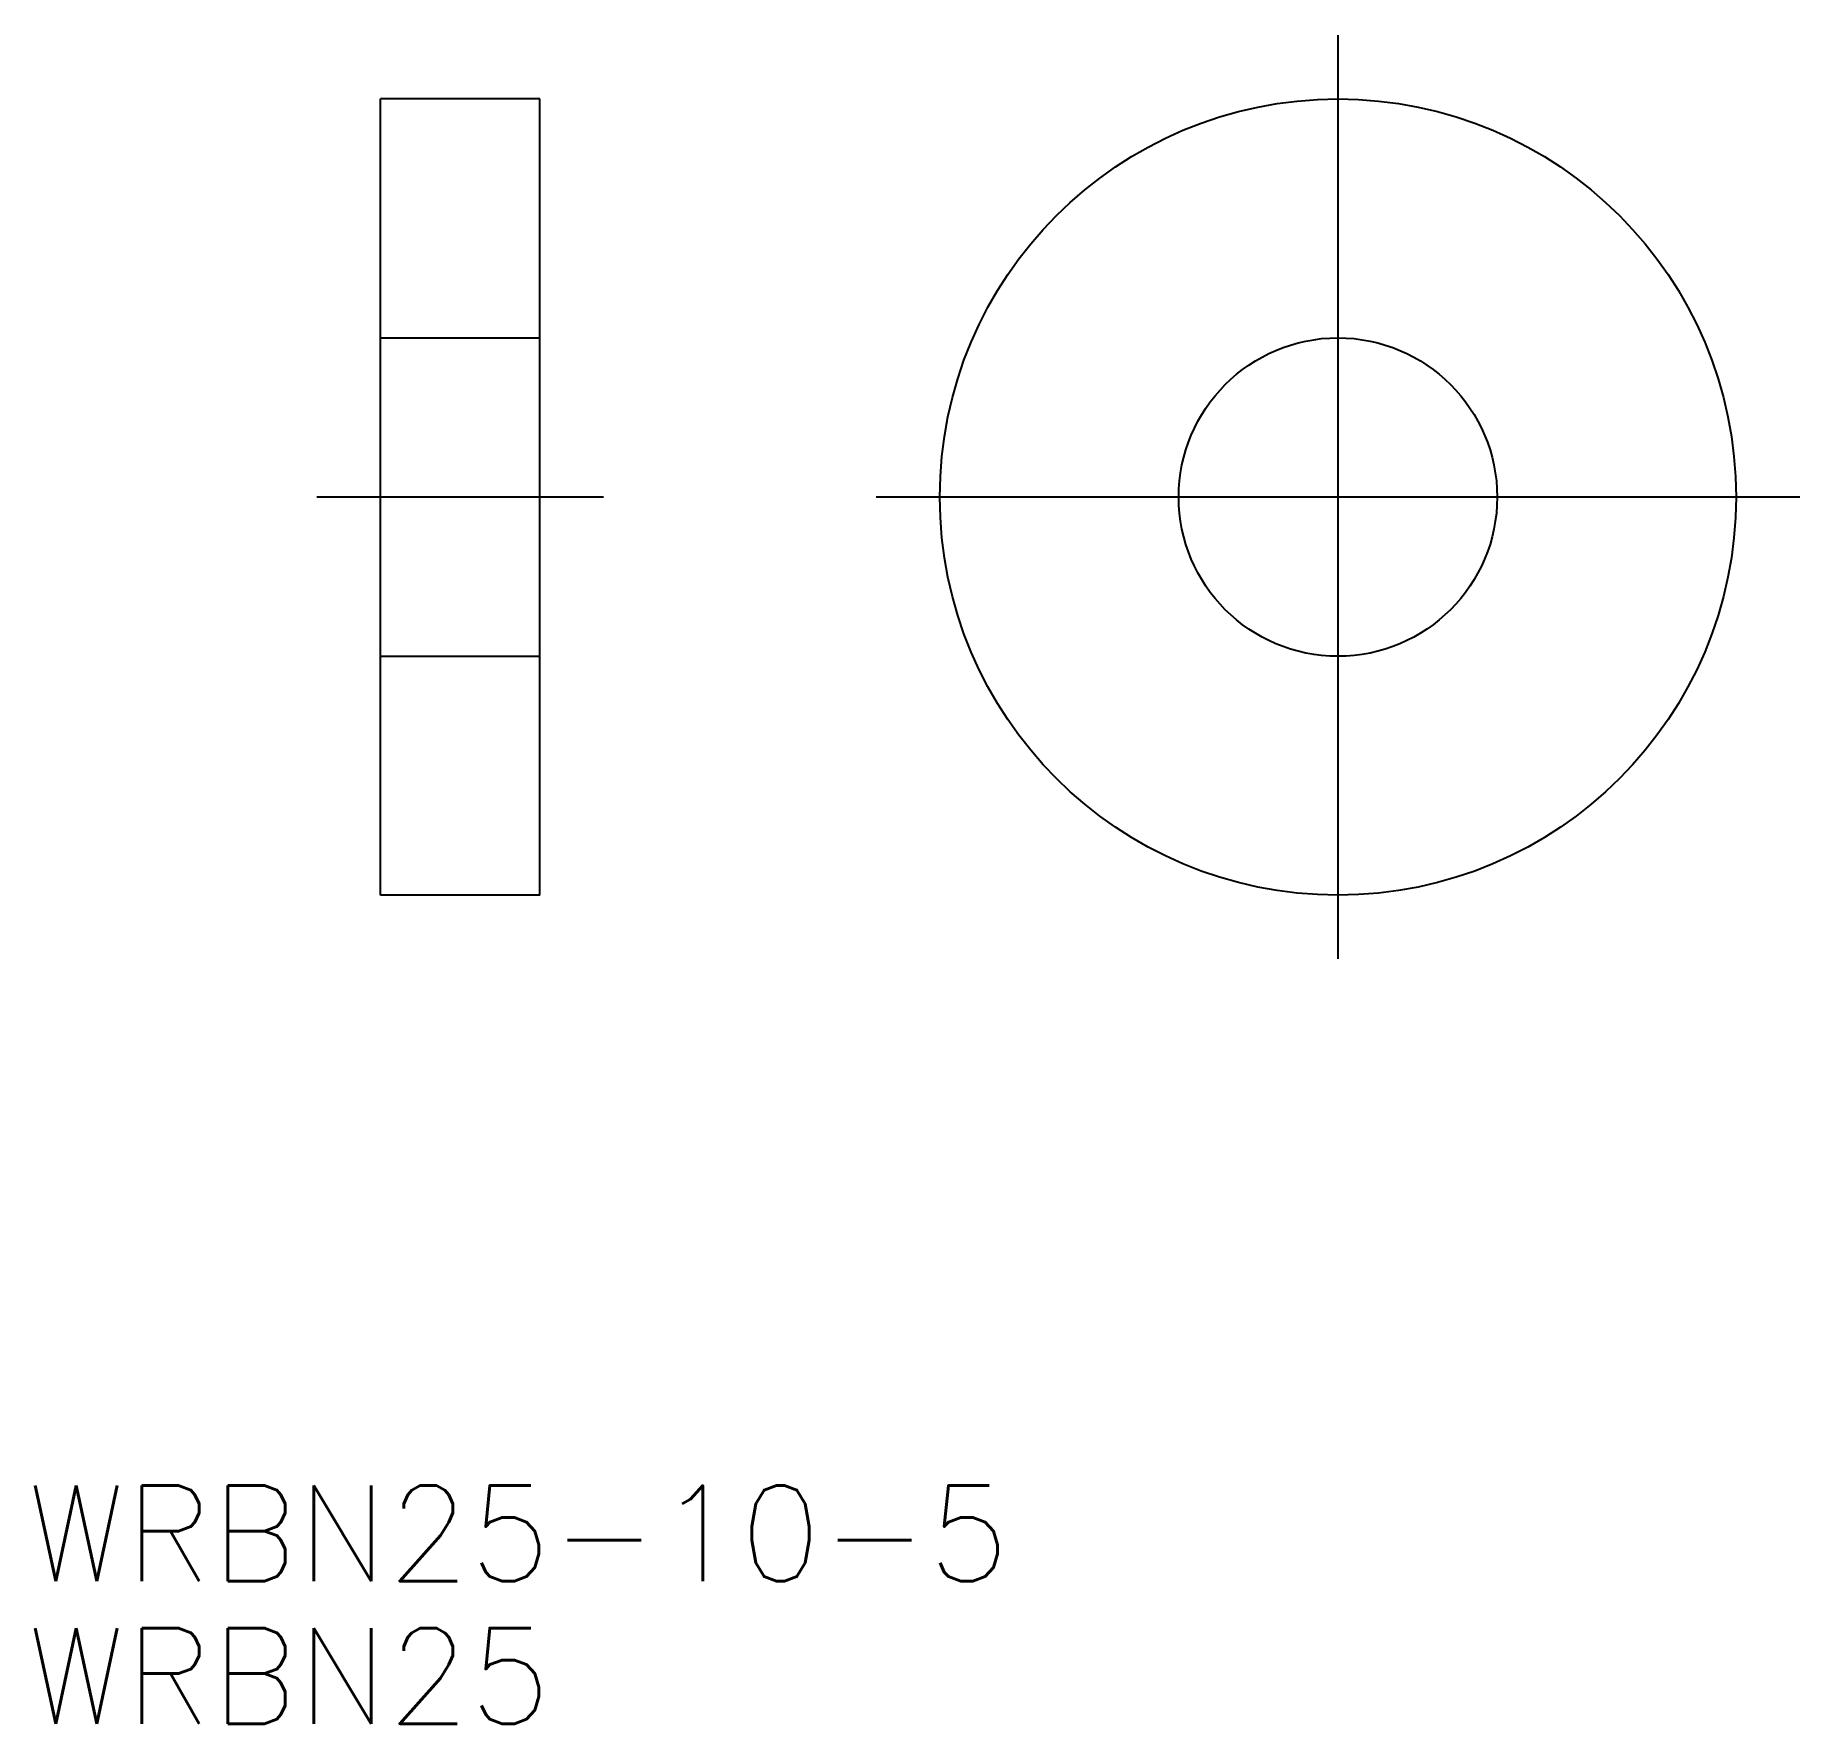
# Model space of a CAD drawing. Extents: x -40.9 to 14.5, y -38.5 to 14.5.
import ezdxf

# ---------------------------------------------------------------- set-up
doc = ezdxf.new("R2010")
doc.units = 0
doc.linetypes.add('CENTER', pattern=[50.8, 31.75, -6.35, 6.35, -6.35])
doc.linetypes.add('DASHED', pattern=[19.05, 12.7, -6.35])
doc.layers.get('0').update_dxf_attribs({"linetype": 'CONTINUOUS'})
doc.layers.add('CENTER', color=1, linetype='CENTER')
doc.styles.get("Standard").update_dxf_attribs({"font": 'txt.shx', "height": 3, "bigfont": 'bigfont.shx'})

# ---------------------------------------------------------------- blocks, each defined once
blk = doc.blocks.new('*U5')
at = {"color": 7, "linetype": 'CONTINUOUS'}
blk.add_text('WRBN25-10-5', height=3, dxfattribs=at).set_placement((-41.16, -34.039))
blk = doc.blocks.new('*U6')
at = {"color": 7, "linetype": 'CONTINUOUS'}
blk.add_text('WRBN25', height=3, dxfattribs=at).set_placement((-41.16, -38.515))

msp = doc.modelspace()

# ---------------------------------------------------------------- linework, layer by layer
at = {"color": 7, "linetype": 'CONTINUOUS'}
for p, q in [((-30.059, -12.5), (-30.059, 12.5)), ((-25.059, 12.5), (-30.059, 12.5)), ((-25.059, -12.5), (-25.059, 12.5)), ((-25.059, -12.5), (-30.059, -12.5))]:
    msp.add_line(p, q, dxfattribs=at)
at = {"color": 3, "linetype": 'DASHED'}
for p, q in [((-30.059, 5), (-25.059, 5)), ((-30.059, -5), (-25.059, -5))]:
    msp.add_line(p, q, dxfattribs=at)
at = {"color": 7, "linetype": 'CONTINUOUS'}
for radius in [12.5, 5]:
    msp.add_circle((0, 0), radius, dxfattribs=at)
at = {"layer": 'CENTER', "color": 1, "linetype": 'CENTER'}
for p, q in [((0, 14.5), (0, -14.5)), ((-23.059, 0), (-32.059, 0)), ((14.5, 0), (-14.5, 0))]:
    msp.add_line(p, q, dxfattribs=at)

# ---------------------------------------------------------------- block references
at = {"color": 7, "linetype": 'CONTINUOUS'}
for name in ['*U5', '*U6']:
    msp.add_blockref(name, (0, 0), dxfattribs=at)

doc.saveas('drawing.dxf')
